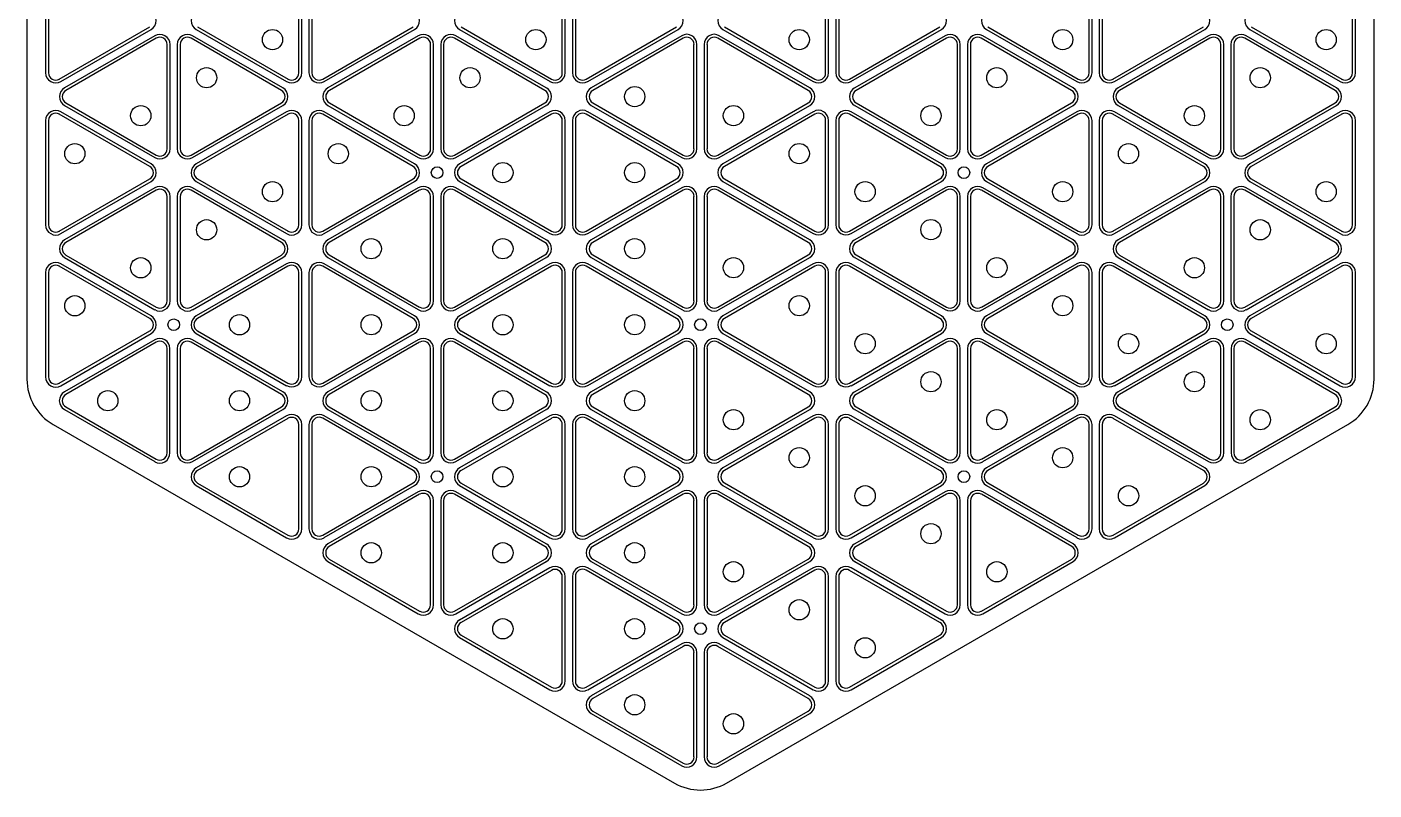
# Model space of a CAD drawing. Extents: x -11.6 to 11.6, y -13.3 to 13.3.
# Drawn here: x -11.62 to 11.62, y -13.28 to -0.11 of the extents above; entities that cross this region are included whole.
import ezdxf

# ---------------------------------------------------------------- set-up
doc = ezdxf.new("R2010")
doc.units = 0
doc.header["$MEASUREMENT"] = 0
doc.layers.get('0').update_dxf_attribs({"linetype": 'CONTINUOUS'})

msp = doc.modelspace()

# ---------------------------------------------------------------- linework, layer by layer
at = {"color": 7, "linetype": 'CONTINUOUS'}
for p, q in [((-11.625, 6.192), (-11.625, -6.192)), ((11.625, -6.192), (11.625, 6.192)), ((-11.303, 0.901), (-11.303, -0.901)), ((-11.253, 0.901), (-11.253, -0.901)), ((-6.932, -0.901), (-6.932, 0.901)), ((-6.882, -0.901), (-6.882, 0.901)), ((-6.757, 0.901), (-6.757, -0.901)), ((-6.707, 0.901), (-6.707, -0.901)), ((-2.385, -0.901), (-2.385, 0.901)), ((-2.335, -0.901), (-2.335, 0.901)), ((-2.21, 0.901), (-2.21, -0.901)), ((-2.16, 0.901), (-2.16, -0.901)), ((2.16, -0.901), (2.16, 0.901)), ((2.21, -0.901), (2.21, 0.901)), ((2.335, 0.901), (2.335, -0.901)), ((2.385, 0.901), (2.385, -0.901)), ((6.707, -0.901), (6.707, 0.901)), ((6.757, -0.901), (6.757, 0.901)), ((6.882, 0.901), (6.882, -0.901)), ((6.932, 0.901), (6.932, -0.901)), ((11.253, -0.901), (11.253, 0.901)), ((11.303, -0.901), (11.303, 0.901)), ((-11.066, -1.009), (-9.506, -0.108)), ((-11.041, -1.052), (-9.481, -0.152)), ((-8.704, -0.152), (-7.144, -1.052)), ((-8.679, -0.108), (-7.119, -1.009)), ((-6.519, -1.009), (-4.959, -0.108)), ((-6.494, -1.052), (-4.934, -0.152)), ((-4.157, -0.152), (-2.597, -1.052)), ((-4.132, -0.108), (-2.572, -1.009)), ((-1.972, -1.009), (-0.412, -0.108)), ((-1.947, -1.052), (-0.388, -0.152)), ((0.388, -0.152), (1.947, -1.052)), ((0.412, -0.108), (1.972, -1.009)), ((2.572, -1.009), (4.132, -0.108)), ((2.597, -1.052), (4.157, -0.152)), ((4.934, -0.152), (6.494, -1.052)), ((4.959, -0.108), (6.519, -1.009)), ((7.119, -1.009), (8.679, -0.108)), ((7.144, -1.052), (8.704, -0.152)), ((9.481, -0.152), (11.041, -1.052)), ((9.506, -0.108), (11.066, -1.009)), ((-9.417, -0.26), (-10.977, -1.161)), ((-9.392, -0.304), (-10.952, -1.204)), ((-9.205, -2.213), (-9.205, -0.412)), ((-9.155, -2.213), (-9.155, -0.412)), ((-9.03, -0.412), (-9.03, -2.213)), ((-8.98, -0.412), (-8.98, -2.213)), ((-7.232, -1.204), (-8.792, -0.304)), ((-7.207, -1.161), (-8.767, -0.26)), ((-4.871, -0.26), (-6.431, -1.161)), ((-4.846, -0.304), (-6.406, -1.204)), ((-4.658, -2.213), (-4.658, -0.412)), ((-4.608, -2.213), (-4.608, -0.412)), ((-4.483, -0.412), (-4.483, -2.213)), ((-4.433, -0.412), (-4.433, -2.213)), ((-2.686, -1.204), (-4.246, -0.304)), ((-2.661, -1.161), (-4.221, -0.26)), ((-0.325, -0.26), (-1.885, -1.16)), ((-0.3, -0.303), (-1.86, -1.204)), ((-0.113, -2.213), (-0.113, -0.411)), ((-0.062, -2.213), (-0.062, -0.411)), ((0.062, -0.411), (0.062, -2.213)), ((0.113, -0.411), (0.113, -2.213)), ((1.86, -1.204), (0.3, -0.303)), ((1.885, -1.16), (0.325, -0.26)), ((4.221, -0.26), (2.661, -1.161)), ((4.246, -0.304), (2.686, -1.204)), ((4.433, -2.213), (4.433, -0.412)), ((4.483, -2.213), (4.483, -0.412)), ((4.608, -0.412), (4.608, -2.213)), ((4.658, -0.412), (4.658, -2.213)), ((6.406, -1.204), (4.846, -0.304)), ((6.431, -1.161), (4.871, -0.26)), ((8.767, -0.26), (7.207, -1.161)), ((8.792, -0.304), (7.232, -1.204)), ((8.98, -2.213), (8.98, -0.412)), ((9.03, -2.213), (9.03, -0.412)), ((9.155, -0.412), (9.155, -2.213)), ((9.205, -0.412), (9.205, -2.213)), ((10.952, -1.204), (9.392, -0.304)), ((10.977, -1.161), (9.417, -0.26)), ((-9.506, -2.517), (-11.066, -1.616)), ((-9.481, -2.473), (-11.041, -1.573)), ((-10.977, -1.464), (-9.417, -2.365)), ((-10.952, -1.421), (-9.392, -2.321)), ((-8.792, -2.321), (-7.232, -1.421)), ((-8.767, -2.365), (-7.207, -1.464)), ((-7.144, -1.573), (-8.704, -2.473)), ((-7.119, -1.616), (-8.679, -2.517)), ((-4.959, -2.517), (-6.519, -1.616)), ((-4.934, -2.473), (-6.494, -1.573)), ((-6.431, -1.464), (-4.871, -2.365)), ((-6.406, -1.421), (-4.846, -2.321)), ((-4.246, -2.321), (-2.686, -1.421)), ((-4.221, -2.365), (-2.661, -1.464)), ((-2.598, -1.572), (-4.158, -2.473)), ((-2.573, -1.616), (-4.133, -2.516)), ((-0.412, -2.516), (-1.972, -1.615)), ((-0.388, -2.472), (-1.947, -1.572)), ((-1.885, -1.464), (-0.325, -2.364)), ((-1.86, -1.42), (-0.3, -2.321)), ((0.3, -2.321), (1.86, -1.42)), ((0.325, -2.364), (1.885, -1.464)), ((1.947, -1.572), (0.388, -2.472)), ((1.972, -1.615), (0.412, -2.516)), ((4.133, -2.516), (2.573, -1.616)), ((4.158, -2.473), (2.598, -1.572)), ((2.661, -1.464), (4.221, -2.365)), ((2.686, -1.421), (4.246, -2.321)), ((4.846, -2.321), (6.406, -1.421)), ((4.871, -2.365), (6.431, -1.464)), ((6.494, -1.573), (4.934, -2.473)), ((6.519, -1.616), (4.959, -2.517)), ((8.679, -2.517), (7.119, -1.616)), ((8.704, -2.473), (7.144, -1.573)), ((7.207, -1.464), (8.767, -2.365)), ((7.232, -1.421), (8.792, -2.321)), ((9.392, -2.321), (10.952, -1.421)), ((9.417, -2.365), (10.977, -1.464)), ((11.041, -1.573), (9.481, -2.473)), ((11.066, -1.616), (9.506, -2.517)), ((-11.303, -1.724), (-11.303, -3.526)), ((-11.253, -1.724), (-11.253, -3.526)), ((-6.932, -3.526), (-6.932, -1.724)), ((-6.882, -3.526), (-6.882, -1.724)), ((-6.757, -1.724), (-6.757, -3.526)), ((-6.707, -1.724), (-6.707, -3.526)), ((-2.386, -3.525), (-2.386, -1.724)), ((-2.336, -3.525), (-2.336, -1.724)), ((-2.21, -1.723), (-2.21, -3.525)), ((-2.16, -1.723), (-2.16, -3.525)), ((2.16, -3.525), (2.16, -1.723)), ((2.21, -3.525), (2.21, -1.723)), ((2.336, -1.724), (2.336, -3.525)), ((2.386, -1.724), (2.386, -3.525)), ((6.707, -3.526), (6.707, -1.724)), ((6.757, -3.526), (6.757, -1.724)), ((6.882, -1.724), (6.882, -3.526)), ((6.932, -1.724), (6.932, -3.526)), ((11.253, -3.526), (11.253, -1.724)), ((11.303, -3.526), (11.303, -1.724)), ((-11.066, -3.634), (-9.506, -2.733)), ((-11.041, -3.677), (-9.481, -2.777)), ((-8.704, -2.777), (-7.144, -3.677)), ((-8.679, -2.733), (-7.119, -3.634)), ((-6.519, -3.634), (-4.959, -2.733)), ((-6.494, -3.677), (-4.934, -2.777)), ((-4.158, -2.776), (-2.598, -3.677)), ((-4.133, -2.733), (-2.573, -3.633)), ((-1.972, -3.633), (-0.412, -2.732)), ((-1.947, -3.676), (-0.388, -2.776)), ((0.388, -2.776), (1.947, -3.676)), ((0.412, -2.732), (1.972, -3.633)), ((2.573, -3.633), (4.133, -2.733)), ((2.598, -3.677), (4.158, -2.776)), ((4.934, -2.777), (6.494, -3.677)), ((4.959, -2.733), (6.519, -3.634)), ((7.119, -3.634), (8.679, -2.733)), ((7.144, -3.677), (8.704, -2.777)), ((9.481, -2.777), (11.041, -3.677)), ((9.506, -2.733), (11.066, -3.634)), ((-9.417, -2.885), (-10.977, -3.786)), ((-9.392, -2.929), (-10.952, -3.829)), ((-7.232, -3.829), (-8.792, -2.929)), ((-7.207, -3.786), (-8.767, -2.885)), ((-4.872, -2.885), (-6.432, -3.785)), ((-4.847, -2.928), (-6.407, -3.829)), ((-2.686, -3.828), (-4.246, -2.928)), ((-2.661, -3.785), (-4.221, -2.884)), ((-0.325, -2.885), (-1.885, -3.785)), ((-0.3, -2.928), (-1.86, -3.829)), ((1.86, -3.829), (0.3, -2.928)), ((1.885, -3.785), (0.325, -2.885)), ((4.221, -2.884), (2.661, -3.785)), ((4.246, -2.928), (2.686, -3.828)), ((6.407, -3.829), (4.847, -2.928)), ((6.432, -3.785), (4.872, -2.885)), ((8.767, -2.885), (7.207, -3.786)), ((8.792, -2.929), (7.232, -3.829)), ((10.952, -3.829), (9.392, -2.929)), ((10.977, -3.786), (9.417, -2.885)), ((-9.205, -4.838), (-9.205, -3.037)), ((-9.155, -4.838), (-9.155, -3.037)), ((-9.03, -3.037), (-9.03, -4.838)), ((-8.98, -3.037), (-8.98, -4.838)), ((-4.659, -4.838), (-4.659, -3.036)), ((-4.609, -4.838), (-4.609, -3.036)), ((-4.483, -3.036), (-4.483, -4.837)), ((-4.433, -3.036), (-4.433, -4.837)), ((-0.113, -4.838), (-0.113, -3.036)), ((-0.062, -4.838), (-0.062, -3.036)), ((0.062, -3.036), (0.062, -4.838)), ((0.113, -3.036), (0.113, -4.838)), ((4.433, -4.837), (4.433, -3.036)), ((4.483, -4.837), (4.483, -3.036)), ((4.609, -3.036), (4.609, -4.838)), ((4.659, -3.036), (4.659, -4.838)), ((8.98, -4.838), (8.98, -3.037)), ((9.03, -4.838), (9.03, -3.037)), ((9.155, -3.037), (9.155, -4.838)), ((9.205, -3.037), (9.205, -4.838)), ((-10.977, -4.089), (-9.417, -4.99)), ((-10.952, -4.046), (-9.392, -4.946)), ((-8.792, -4.946), (-7.232, -4.046)), ((-8.767, -4.99), (-7.207, -4.089)), ((-6.432, -4.089), (-4.872, -4.989)), ((-6.407, -4.045), (-4.847, -4.946)), ((-4.246, -4.945), (-2.686, -4.045)), ((-4.221, -4.989), (-2.661, -4.088)), ((-1.885, -4.089), (-0.325, -4.989)), ((-1.86, -4.045), (-0.3, -4.946)), ((0.3, -4.946), (1.86, -4.045)), ((0.325, -4.989), (1.885, -4.089)), ((2.661, -4.088), (4.221, -4.989)), ((2.686, -4.045), (4.246, -4.945)), ((4.847, -4.946), (6.407, -4.045)), ((4.872, -4.989), (6.432, -4.089)), ((7.207, -4.089), (8.767, -4.99)), ((7.232, -4.046), (8.792, -4.946)), ((9.392, -4.946), (10.952, -4.046)), ((9.417, -4.99), (10.977, -4.089)), ((-11.303, -4.349), (-11.303, -6.151)), ((-11.253, -4.349), (-11.253, -6.151)), ((-9.506, -5.142), (-11.066, -4.241)), ((-9.481, -5.098), (-11.041, -4.198)), ((-7.145, -4.197), (-8.705, -5.098)), ((-7.12, -4.241), (-8.68, -5.141)), ((-6.932, -6.15), (-6.932, -4.349)), ((-6.882, -6.15), (-6.882, -4.349)), ((-6.757, -4.348), (-6.757, -6.15)), ((-6.707, -4.348), (-6.707, -6.15)), ((-4.959, -5.141), (-6.519, -4.24)), ((-4.934, -5.097), (-6.494, -4.197)), ((-2.598, -4.197), (-4.158, -5.098)), ((-2.573, -4.241), (-4.133, -5.141)), ((-2.386, -6.15), (-2.386, -4.349)), ((-2.336, -6.15), (-2.336, -4.349)), ((-2.21, -4.348), (-2.21, -6.15)), ((-2.16, -4.348), (-2.16, -6.15)), ((-0.412, -5.141), (-1.972, -4.24)), ((-0.388, -5.097), (-1.947, -4.197)), ((1.947, -4.197), (0.388, -5.097)), ((1.972, -4.24), (0.412, -5.141)), ((2.16, -6.15), (2.16, -4.348)), ((2.21, -6.15), (2.21, -4.348)), ((2.336, -4.349), (2.336, -6.15)), ((2.386, -4.349), (2.386, -6.15)), ((4.133, -5.141), (2.573, -4.241)), ((4.158, -5.098), (2.598, -4.197)), ((6.494, -4.197), (4.934, -5.097)), ((6.519, -4.24), (4.959, -5.141)), ((6.707, -6.15), (6.707, -4.348)), ((6.757, -6.15), (6.757, -4.348)), ((6.882, -4.349), (6.882, -6.15)), ((6.932, -4.349), (6.932, -6.15)), ((8.68, -5.141), (7.12, -4.241)), ((8.705, -5.098), (7.145, -4.197)), ((11.041, -4.198), (9.481, -5.098)), ((11.066, -4.241), (9.506, -5.142)), ((11.253, -6.151), (11.253, -4.349)), ((11.303, -6.151), (11.303, -4.349)), ((-11.066, -6.259), (-9.506, -5.358)), ((-11.041, -6.302), (-9.481, -5.402)), ((-9.418, -5.51), (-10.978, -6.41)), ((-9.393, -5.553), (-10.953, -6.454)), ((-7.232, -6.453), (-8.792, -5.553)), ((-7.207, -6.41), (-8.767, -5.509)), ((-8.705, -5.401), (-7.145, -6.302)), ((-8.68, -5.358), (-7.12, -6.258)), ((-6.519, -6.258), (-4.959, -5.357)), ((-6.494, -6.301), (-4.934, -5.401)), ((-4.872, -5.51), (-6.432, -6.41)), ((-4.847, -5.553), (-6.407, -6.454)), ((-2.686, -6.453), (-4.246, -5.553)), ((-2.661, -6.41), (-4.221, -5.509)), ((-4.158, -5.401), (-2.598, -6.302)), ((-4.133, -5.358), (-2.573, -6.258)), ((-1.972, -6.258), (-0.412, -5.357)), ((-1.947, -6.301), (-0.388, -5.401)), ((-0.325, -5.51), (-1.885, -6.41)), ((-0.3, -5.553), (-1.86, -6.454)), ((1.86, -6.454), (0.3, -5.553)), ((1.885, -6.41), (0.325, -5.51)), ((0.388, -5.401), (1.947, -6.301)), ((0.412, -5.357), (1.972, -6.258)), ((2.573, -6.258), (4.133, -5.358)), ((2.598, -6.302), (4.158, -5.401)), ((4.221, -5.509), (2.661, -6.41)), ((4.246, -5.553), (2.686, -6.453)), ((6.407, -6.454), (4.847, -5.553)), ((6.432, -6.41), (4.872, -5.51)), ((4.934, -5.401), (6.494, -6.301)), ((4.959, -5.357), (6.519, -6.258)), ((7.12, -6.258), (8.68, -5.358)), ((7.145, -6.302), (8.705, -5.401)), ((8.767, -5.509), (7.207, -6.41)), ((8.792, -5.553), (7.232, -6.453)), ((10.953, -6.454), (9.393, -5.553)), ((10.978, -6.41), (9.418, -5.51)), ((9.481, -5.402), (11.041, -6.302)), ((9.506, -5.358), (11.066, -6.259)), ((-9.206, -7.463), (-9.206, -5.661)), ((-9.156, -7.463), (-9.156, -5.661)), ((-9.03, -5.661), (-9.03, -7.462)), ((-8.98, -5.661), (-8.98, -7.462)), ((-4.659, -7.463), (-4.659, -5.661)), ((-4.609, -7.463), (-4.609, -5.661)), ((-4.483, -5.661), (-4.483, -7.462)), ((-4.433, -5.661), (-4.433, -7.462)), ((-0.113, -7.463), (-0.113, -5.661)), ((-0.062, -7.463), (-0.062, -5.661)), ((0.062, -5.661), (0.062, -7.463)), ((0.113, -5.661), (0.113, -7.463)), ((4.433, -7.462), (4.433, -5.661)), ((4.483, -7.462), (4.483, -5.661)), ((4.609, -5.661), (4.609, -7.463)), ((4.659, -5.661), (4.659, -7.463)), ((8.98, -7.462), (8.98, -5.661)), ((9.03, -7.462), (9.03, -5.661)), ((9.156, -5.661), (9.156, -7.463)), ((9.206, -5.661), (9.206, -7.463)), ((-10.978, -6.714), (-9.418, -7.614)), ((-10.953, -6.67), (-9.393, -7.571)), ((-8.792, -7.57), (-7.232, -6.67)), ((-8.767, -7.614), (-7.207, -6.713)), ((-6.432, -6.714), (-4.872, -7.614)), ((-6.407, -6.67), (-4.847, -7.571)), ((-4.246, -7.57), (-2.686, -6.67)), ((-4.221, -7.614), (-2.661, -6.713)), ((-1.885, -6.714), (-0.325, -7.614)), ((-1.86, -6.67), (-0.3, -7.571)), ((0.3, -7.571), (1.86, -6.67)), ((0.325, -7.614), (1.885, -6.714)), ((2.661, -6.713), (4.221, -7.614)), ((2.686, -6.67), (4.246, -7.57)), ((4.847, -7.571), (6.407, -6.67)), ((4.872, -7.614), (6.432, -6.714)), ((7.207, -6.713), (8.767, -7.614)), ((7.232, -6.67), (8.792, -7.57)), ((9.393, -7.571), (10.953, -6.67)), ((9.418, -7.614), (10.978, -6.714)), ((-11.175, -6.972), (-0.45, -13.164)), ((-7.145, -6.822), (-8.705, -7.723)), ((-7.12, -6.866), (-8.68, -7.766)), ((-6.932, -8.775), (-6.932, -6.974)), ((-6.882, -8.775), (-6.882, -6.974)), ((-6.757, -6.973), (-6.757, -8.775)), ((-6.707, -6.973), (-6.707, -8.775)), ((-4.959, -7.766), (-6.519, -6.865)), ((-4.934, -7.722), (-6.494, -6.822)), ((-2.598, -6.822), (-4.158, -7.723)), ((-2.573, -6.866), (-4.133, -7.766)), ((-2.386, -8.775), (-2.386, -6.974)), ((-2.336, -8.775), (-2.336, -6.974)), ((-2.21, -6.973), (-2.21, -8.775)), ((-2.16, -6.973), (-2.16, -8.775)), ((-0.412, -7.766), (-1.972, -6.865)), ((-0.388, -7.722), (-1.947, -6.822)), ((1.947, -6.822), (0.388, -7.722)), ((1.972, -6.865), (0.412, -7.766)), ((0.45, -13.164), (11.175, -6.972)), ((2.16, -8.775), (2.16, -6.973)), ((2.21, -8.775), (2.21, -6.973)), ((2.336, -6.974), (2.336, -8.775)), ((2.386, -6.974), (2.386, -8.775)), ((4.133, -7.766), (2.573, -6.866)), ((4.158, -7.723), (2.598, -6.822)), ((6.494, -6.822), (4.934, -7.722)), ((6.519, -6.865), (4.959, -7.766)), ((6.707, -8.775), (6.707, -6.973)), ((6.757, -8.775), (6.757, -6.973)), ((6.882, -6.974), (6.882, -8.775)), ((6.932, -6.974), (6.932, -8.775)), ((8.68, -7.766), (7.12, -6.866)), ((8.705, -7.723), (7.145, -6.822)), ((-8.705, -8.026), (-7.145, -8.927)), ((-8.68, -7.983), (-7.12, -8.883)), ((-6.519, -8.883), (-4.959, -7.982)), ((-6.494, -8.926), (-4.934, -8.026)), ((-4.872, -8.135), (-6.432, -9.035)), ((-2.661, -9.035), (-4.221, -8.134)), ((-4.158, -8.026), (-2.598, -8.927)), ((-4.133, -7.983), (-2.573, -8.883)), ((-1.972, -8.883), (-0.412, -7.982)), ((-1.947, -8.926), (-0.388, -8.026)), ((-0.325, -8.135), (-1.885, -9.035)), ((1.885, -9.035), (0.325, -8.135)), ((0.388, -8.026), (1.947, -8.926)), ((0.412, -7.982), (1.972, -8.883)), ((2.573, -8.883), (4.133, -7.983)), ((2.598, -8.927), (4.158, -8.026)), ((4.221, -8.134), (2.661, -9.035)), ((6.432, -9.035), (4.872, -8.135)), ((4.934, -8.026), (6.494, -8.926)), ((4.959, -7.982), (6.519, -8.883)), ((7.12, -8.883), (8.68, -7.983)), ((7.145, -8.927), (8.705, -8.026)), ((-4.847, -8.178), (-6.407, -9.079)), ((-4.659, -10.088), (-4.659, -8.286)), ((-4.609, -10.088), (-4.609, -8.286)), ((-4.483, -8.286), (-4.483, -10.087)), ((-4.433, -8.286), (-4.433, -10.087)), ((-2.686, -9.078), (-4.246, -8.178)), ((-0.3, -8.178), (-1.86, -9.079)), ((-0.113, -10.088), (-0.113, -8.286)), ((-0.062, -10.088), (-0.062, -8.286)), ((0.062, -8.286), (0.062, -10.088)), ((0.113, -8.286), (0.113, -10.088)), ((1.86, -9.079), (0.3, -8.178)), ((4.246, -8.178), (2.686, -9.078)), ((4.433, -10.087), (4.433, -8.286)), ((4.483, -10.087), (4.483, -8.286)), ((4.609, -8.286), (4.609, -10.088)), ((4.659, -8.286), (4.659, -10.088)), ((6.407, -9.079), (4.847, -8.178)), ((-6.407, -9.295), (-4.847, -10.196)), ((-4.246, -10.195), (-2.686, -9.295)), ((-1.86, -9.295), (-0.3, -10.196)), ((0.3, -10.196), (1.86, -9.295)), ((2.686, -9.295), (4.246, -10.195)), ((4.847, -10.196), (6.407, -9.295)), ((-6.432, -9.339), (-4.872, -10.239)), ((-4.221, -10.239), (-2.661, -9.338)), ((-2.598, -9.447), (-4.158, -10.348)), ((-2.573, -9.491), (-4.133, -10.391)), ((-0.412, -10.391), (-1.972, -9.49)), ((-0.388, -10.347), (-1.947, -9.447)), ((-1.885, -9.339), (-0.325, -10.239)), ((0.325, -10.239), (1.885, -9.339)), ((1.947, -9.447), (0.388, -10.347)), ((1.972, -9.49), (0.412, -10.391)), ((4.133, -10.391), (2.573, -9.491)), ((4.158, -10.348), (2.598, -9.447)), ((2.661, -9.338), (4.221, -10.239)), ((4.872, -10.239), (6.432, -9.339)), ((-2.386, -11.4), (-2.386, -9.599)), ((-2.336, -11.4), (-2.336, -9.599)), ((-2.21, -9.598), (-2.21, -11.4)), ((-2.16, -9.598), (-2.16, -11.4)), ((2.16, -11.4), (2.16, -9.598)), ((2.21, -11.4), (2.21, -9.598)), ((2.336, -9.599), (2.336, -11.4)), ((2.386, -9.599), (2.386, -11.4)), ((-4.158, -10.651), (-2.598, -11.552)), ((-4.133, -10.608), (-2.573, -11.508)), ((-1.972, -11.508), (-0.412, -10.607)), ((-1.947, -11.551), (-0.388, -10.651)), ((0.388, -10.651), (1.947, -11.551)), ((0.412, -10.607), (1.972, -11.508)), ((2.573, -11.508), (4.133, -10.608)), ((2.598, -11.552), (4.158, -10.651)), ((-0.325, -10.76), (-1.885, -11.66)), ((-0.3, -10.803), (-1.86, -11.704)), ((-0.113, -12.713), (-0.113, -10.911)), ((-0.062, -12.713), (-0.062, -10.911)), ((0.062, -10.911), (0.062, -12.713)), ((0.113, -10.911), (0.113, -12.713)), ((1.86, -11.704), (0.3, -10.803)), ((1.885, -11.66), (0.325, -10.76)), ((-1.885, -11.964), (-0.325, -12.864)), ((-1.86, -11.92), (-0.3, -12.821)), ((0.3, -12.821), (1.86, -11.92)), ((0.325, -12.864), (1.885, -11.964))]:
    msp.add_line(p, q, dxfattribs=at)
for centre, radius in [((-7.387, -0.328), 0.175), ((-2.841, -0.328), 0.175), ((1.704, -0.328), 0.175), ((6.251, -0.328), 0.175), ((10.798, -0.328), 0.175), ((-8.524, -0.985), 0.175), ((-3.978, -0.985), 0.175), ((5.114, -0.985), 0.175), ((9.661, -0.985), 0.175), ((-1.136, -1.312), 0.175), ((-9.661, -1.641), 0.175), ((-5.114, -1.641), 0.175), ((0.568, -1.64), 0.175), ((3.978, -1.641), 0.175), ((8.524, -1.641), 0.175), ((-10.798, -2.297), 0.175), ((-6.251, -2.297), 0.175), ((1.704, -2.296), 0.175), ((7.387, -2.297), 0.175), ((-4.546, -2.624), 0.1), ((-3.41, -2.624), 0.175), ((-1.136, -2.624), 0.175), ((4.546, -2.624), 0.101), ((-7.387, -2.953), 0.175), ((2.841, -2.953), 0.175), ((6.251, -2.953), 0.175), ((10.798, -2.953), 0.175), ((-8.524, -3.61), 0.175), ((3.978, -3.608), 0.175), ((9.661, -3.61), 0.175), ((-5.683, -3.937), 0.175), ((-3.41, -3.937), 0.175), ((-1.136, -3.937), 0.175), ((-9.661, -4.266), 0.175), ((0.568, -4.265), 0.175), ((5.115, -4.265), 0.175), ((8.524, -4.266), 0.175), ((-10.798, -4.922), 0.175), ((1.704, -4.921), 0.175), ((6.251, -4.921), 0.175), ((-7.956, -5.25), 0.175), ((-5.683, -5.249), 0.175), ((-3.41, -5.25), 0.175), ((-1.136, -5.249), 0.175), ((-9.092, -5.249), 0.1), ((0, -5.249), 0.101), ((9.092, -5.249), 0.1), ((2.841, -5.577), 0.175), ((7.388, -5.577), 0.175), ((10.798, -5.578), 0.175), ((3.978, -6.234), 0.175), ((8.524, -6.234), 0.175), ((-10.229, -6.562), 0.175), ((-7.956, -6.561), 0.175), ((-5.683, -6.562), 0.175), ((-3.41, -6.561), 0.175), ((-1.136, -6.562), 0.175), ((0.568, -6.89), 0.175), ((5.115, -6.89), 0.175), ((9.661, -6.89), 0.175), ((1.704, -7.546), 0.175), ((6.251, -7.546), 0.175), ((-7.956, -7.875), 0.175), ((-5.683, -7.874), 0.175), ((-4.546, -7.873), 0.101), ((-3.41, -7.875), 0.175), ((-1.136, -7.874), 0.175), ((4.546, -7.873), 0.101), ((2.841, -8.203), 0.175), ((7.388, -8.203), 0.175), ((3.978, -8.858), 0.175), ((-5.683, -9.187), 0.175), ((-3.41, -9.187), 0.175), ((-1.136, -9.187), 0.175), ((0.568, -9.515), 0.175), ((5.115, -9.515), 0.175), ((1.704, -10.171), 0.175), ((-3.41, -10.499), 0.175), ((-1.136, -10.499), 0.175), ((0, -10.498), 0.101), ((2.841, -10.828), 0.175), ((-1.136, -11.812), 0.175), ((0.568, -12.14), 0.175)]:
    msp.add_circle(centre, radius, dxfattribs=at)
for centre, radius, start, end in [((-9.568, 0), 0.175, 300, 60), ((-8.617, 0), 0.175, 120, 240), ((-5.022, 0), 0.175, 300, 60), ((-4.07, 0), 0.175, 120, 240), ((-0.475, 0), 0.175, 300, 60), ((0.475, 0), 0.175, 120, 240), ((4.07, 0), 0.175, 300, 60), ((5.022, 0), 0.175, 120, 240), ((8.617, 0), 0.175, 300, 60), ((9.568, 0), 0.175, 120, 240), ((-9.33, -0.412), 0.175, 0, 120), ((-9.33, -0.412), 0.125, 0, 120), ((-8.855, -0.412), 0.175, 60, 180), ((-8.855, -0.412), 0.125, 60, 180), ((-4.783, -0.412), 0.175, 0, 120), ((-4.783, -0.412), 0.125, 0, 120), ((-4.308, -0.412), 0.175, 60, 180), ((-4.308, -0.412), 0.125, 60, 180), ((-0.237, -0.411), 0.175, 0, 120), ((-0.237, -0.411), 0.125, 0, 120), ((0.237, -0.411), 0.175, 60, 180), ((0.237, -0.411), 0.125, 60, 180), ((4.308, -0.412), 0.175, 0, 120), ((4.308, -0.412), 0.125, 0, 120), ((4.783, -0.412), 0.175, 60, 180), ((4.783, -0.412), 0.125, 60, 180), ((8.855, -0.412), 0.175, 0, 120), ((8.855, -0.412), 0.125, 0, 120), ((9.33, -0.412), 0.175, 60, 180), ((9.33, -0.412), 0.125, 60, 180), ((-11.128, -0.901), 0.175, 180, 300), ((-11.128, -0.901), 0.125, 180, 300), ((-7.057, -0.901), 0.175, 240, 0), ((-7.057, -0.901), 0.125, 240, 0), ((-6.582, -0.901), 0.175, 180, 300), ((-6.582, -0.901), 0.125, 180, 300), ((-2.51, -0.901), 0.175, 240, 0), ((-2.51, -0.901), 0.125, 240, 0), ((-2.035, -0.901), 0.175, 180, 300), ((-2.035, -0.901), 0.125, 180, 300), ((2.035, -0.901), 0.175, 240, 0), ((2.035, -0.901), 0.125, 240, 0), ((2.51, -0.901), 0.175, 180, 300), ((2.51, -0.901), 0.125, 180, 300), ((6.582, -0.901), 0.175, 240, 0), ((6.582, -0.901), 0.125, 240, 0), ((7.057, -0.901), 0.175, 180, 300), ((7.057, -0.901), 0.125, 180, 300), ((11.128, -0.901), 0.175, 240, 0), ((11.128, -0.901), 0.125, 240, 0), ((-10.89, -1.312), 0.175, 120, 240), ((-7.295, -1.312), 0.175, 300, 60), ((-6.343, -1.312), 0.175, 120, 240), ((-2.748, -1.312), 0.175, 300, 60), ((-1.797, -1.312), 0.175, 120, 240), ((1.797, -1.312), 0.175, 300, 60), ((2.748, -1.312), 0.175, 120, 240), ((6.343, -1.312), 0.175, 300, 60), ((7.295, -1.312), 0.175, 120, 240), ((10.89, -1.312), 0.175, 300, 60), ((-10.89, -1.312), 0.125, 120, 240), ((-7.295, -1.312), 0.125, 300, 60), ((-6.343, -1.312), 0.125, 120, 240), ((-2.748, -1.312), 0.125, 300, 60), ((-1.797, -1.312), 0.125, 120, 240), ((1.797, -1.312), 0.125, 300, 60), ((2.748, -1.312), 0.125, 120, 240), ((6.343, -1.312), 0.125, 300, 60), ((7.295, -1.312), 0.125, 120, 240), ((10.89, -1.312), 0.125, 300, 60), ((-11.128, -1.724), 0.175, 60, 180), ((-11.128, -1.724), 0.125, 60, 180), ((-7.057, -1.724), 0.175, 0, 120), ((-7.057, -1.724), 0.125, 360, 120), ((-6.582, -1.724), 0.175, 60, 180), ((-6.582, -1.724), 0.125, 60, 180), ((-2.511, -1.724), 0.175, 0, 120), ((-2.511, -1.724), 0.125, 0, 120), ((-2.035, -1.723), 0.175, 60, 180), ((-2.035, -1.723), 0.125, 60, 180), ((2.035, -1.723), 0.175, 0, 120), ((2.035, -1.723), 0.125, 0, 120), ((2.511, -1.724), 0.175, 60, 180), ((2.511, -1.724), 0.125, 60, 180), ((6.582, -1.724), 0.175, 0, 120), ((6.582, -1.724), 0.125, 0, 120), ((7.057, -1.724), 0.175, 60, 180), ((7.057, -1.724), 0.125, 60, 180), ((11.128, -1.724), 0.175, 0, 120), ((11.128, -1.724), 0.125, 0, 120), ((-9.33, -2.213), 0.175, 240, 0), ((-9.33, -2.213), 0.125, 240, 0), ((-8.855, -2.213), 0.175, 180, 300), ((-8.855, -2.213), 0.125, 180, 300), ((-4.783, -2.213), 0.175, 240, 0), ((-4.783, -2.213), 0.125, 240, 0), ((-4.308, -2.213), 0.175, 180, 300), ((-4.308, -2.213), 0.125, 180, 300), ((-0.237, -2.213), 0.175, 240, 0), ((-0.237, -2.213), 0.125, 240, 0), ((0.237, -2.213), 0.175, 180, 300), ((0.237, -2.213), 0.125, 180, 300), ((4.308, -2.213), 0.175, 240, 0), ((4.308, -2.213), 0.125, 240, 0), ((4.783, -2.213), 0.175, 180, 300), ((4.783, -2.213), 0.125, 180, 300), ((8.855, -2.213), 0.175, 240, 0), ((8.855, -2.213), 0.125, 240, 0), ((9.33, -2.213), 0.175, 180, 300), ((9.33, -2.213), 0.125, 180, 300), ((-9.568, -2.625), 0.125, 300, 60), ((-9.568, -2.625), 0.175, 300, 60), ((-8.617, -2.625), 0.175, 120, 240), ((-8.617, -2.625), 0.125, 120, 240), ((-5.022, -2.625), 0.125, 300, 60), ((-5.022, -2.625), 0.175, 300, 60), ((-4.071, -2.624), 0.175, 120, 240), ((-4.071, -2.624), 0.125, 120, 240), ((-0.475, -2.624), 0.125, 300, 60), ((-0.475, -2.624), 0.175, 300, 60), ((0.475, -2.624), 0.175, 120, 240), ((0.475, -2.624), 0.125, 120, 240), ((4.071, -2.624), 0.125, 300, 60), ((4.071, -2.624), 0.175, 300, 60), ((5.022, -2.625), 0.175, 120, 240), ((5.022, -2.625), 0.125, 120, 240), ((8.617, -2.625), 0.125, 300, 60), ((8.617, -2.625), 0.175, 300, 60), ((9.568, -2.625), 0.175, 120, 240), ((9.568, -2.625), 0.125, 120, 240), ((-9.33, -3.037), 0.175, 0, 120), ((-9.33, -3.037), 0.125, 0, 120), ((-8.855, -3.037), 0.175, 60, 180), ((-8.855, -3.037), 0.125, 60, 180), ((-4.784, -3.036), 0.175, 0, 120), ((-4.784, -3.036), 0.125, 0, 120), ((-4.308, -3.036), 0.175, 60, 180), ((-4.308, -3.036), 0.125, 60, 180), ((-0.237, -3.036), 0.175, 0, 120), ((-0.237, -3.036), 0.125, 0, 120), ((0.237, -3.036), 0.175, 60, 180), ((0.237, -3.036), 0.125, 60, 180), ((4.308, -3.036), 0.175, 0, 120), ((4.308, -3.036), 0.125, 0, 120), ((4.784, -3.036), 0.175, 60, 180), ((4.784, -3.036), 0.125, 60, 180), ((8.855, -3.037), 0.175, 0, 120), ((8.855, -3.037), 0.125, 0, 120), ((9.33, -3.037), 0.175, 60, 180), ((9.33, -3.037), 0.125, 60, 180), ((-11.128, -3.526), 0.175, 180, 300), ((-11.128, -3.526), 0.125, 180, 300), ((-7.057, -3.526), 0.175, 240, 0), ((-7.057, -3.526), 0.125, 240, 0), ((-6.582, -3.526), 0.175, 180, 300), ((-6.582, -3.526), 0.125, 180, 300), ((-2.511, -3.525), 0.175, 240, 0), ((-2.511, -3.525), 0.125, 240, 0), ((-2.035, -3.525), 0.175, 180, 300), ((-2.035, -3.525), 0.125, 180, 300), ((2.035, -3.525), 0.175, 240, 0), ((2.035, -3.525), 0.125, 240, 0), ((2.511, -3.525), 0.175, 180, 300), ((2.511, -3.525), 0.125, 180, 300), ((6.582, -3.526), 0.175, 240, 0), ((6.582, -3.526), 0.125, 240, 0), ((7.057, -3.526), 0.175, 180, 300), ((7.057, -3.526), 0.125, 180, 300), ((11.128, -3.526), 0.175, 240, 0), ((11.128, -3.526), 0.125, 240, 0), ((-10.89, -3.938), 0.175, 120, 240), ((-10.89, -3.938), 0.125, 120, 240), ((-7.295, -3.938), 0.125, 300, 60), ((-7.295, -3.938), 0.175, 300, 60), ((-6.344, -3.937), 0.175, 120, 240), ((-6.344, -3.937), 0.125, 120, 240), ((-2.748, -3.937), 0.125, 300, 60), ((-2.748, -3.937), 0.175, 300, 60), ((-1.797, -3.937), 0.175, 120, 240), ((-1.797, -3.937), 0.125, 120, 240), ((1.797, -3.937), 0.125, 300, 60), ((1.797, -3.937), 0.175, 300, 60), ((2.748, -3.937), 0.175, 120, 240), ((2.748, -3.937), 0.125, 120, 240), ((6.344, -3.937), 0.125, 300, 60), ((6.344, -3.937), 0.175, 300, 60), ((7.295, -3.938), 0.175, 120, 240), ((7.295, -3.938), 0.125, 120, 240), ((10.89, -3.938), 0.125, 300, 60), ((10.89, -3.938), 0.175, 300, 60), ((-11.128, -4.349), 0.175, 60, 180), ((-7.057, -4.349), 0.175, 0, 120), ((-6.582, -4.348), 0.175, 60, 180), ((-2.511, -4.349), 0.175, 0, 120), ((-2.035, -4.348), 0.175, 60, 180), ((2.035, -4.348), 0.175, 0, 120), ((2.511, -4.349), 0.175, 60, 180), ((6.582, -4.348), 0.175, 0, 120), ((7.057, -4.349), 0.175, 60, 180), ((11.128, -4.349), 0.175, 0, 120), ((-11.128, -4.349), 0.125, 60, 180), ((-7.057, -4.349), 0.125, 0, 120), ((-6.582, -4.348), 0.125, 60, 180), ((-2.511, -4.349), 0.125, 0, 120), ((-2.035, -4.348), 0.125, 60, 180), ((2.035, -4.348), 0.125, 0, 120), ((2.511, -4.349), 0.125, 60, 180), ((6.582, -4.348), 0.125, 0, 120), ((7.057, -4.349), 0.125, 60, 180), ((11.128, -4.349), 0.125, 0, 120), ((-9.33, -4.838), 0.175, 240, 0), ((-9.33, -4.838), 0.125, 240, 0), ((-8.855, -4.838), 0.175, 180, 300), ((-8.855, -4.838), 0.125, 180, 300), ((-4.784, -4.838), 0.175, 240, 0), ((-4.784, -4.838), 0.125, 240, 0), ((-4.308, -4.837), 0.175, 180, 300), ((-4.308, -4.837), 0.125, 180, 300), ((-0.237, -4.838), 0.175, 240, 0), ((-0.237, -4.838), 0.125, 240, 0), ((0.237, -4.838), 0.175, 180, 300), ((0.237, -4.838), 0.125, 180, 300), ((4.308, -4.837), 0.175, 240, 0), ((4.308, -4.837), 0.125, 240, 0), ((4.784, -4.838), 0.175, 180, 300), ((4.784, -4.838), 0.125, 180, 300), ((8.855, -4.838), 0.175, 240, 0), ((8.855, -4.838), 0.125, 240, 0), ((9.33, -4.838), 0.175, 180, 300), ((9.33, -4.838), 0.125, 180, 300), ((-9.568, -5.25), 0.175, 300, 60), ((-8.617, -5.25), 0.175, 120, 240), ((-5.022, -5.249), 0.175, 300, 60), ((-4.071, -5.25), 0.175, 120, 240), ((-0.475, -5.249), 0.175, 300, 60), ((0.475, -5.249), 0.175, 120, 240), ((4.071, -5.25), 0.175, 300, 60), ((5.022, -5.249), 0.175, 120, 240), ((8.617, -5.25), 0.175, 300, 60), ((9.568, -5.25), 0.175, 120, 240), ((-9.568, -5.25), 0.125, 300, 60), ((-8.617, -5.25), 0.125, 120, 240), ((-5.022, -5.249), 0.125, 300, 60), ((-4.071, -5.25), 0.125, 120, 240), ((-0.475, -5.249), 0.125, 300, 60), ((0.475, -5.249), 0.125, 120, 240), ((4.071, -5.25), 0.125, 300, 60), ((5.022, -5.249), 0.125, 120, 240), ((8.617, -5.25), 0.125, 300, 60), ((9.568, -5.25), 0.125, 120, 240), ((-9.331, -5.661), 0.175, 0, 120), ((-9.331, -5.661), 0.125, 0, 120), ((-8.855, -5.661), 0.175, 60, 180), ((-8.855, -5.661), 0.125, 60, 180), ((-4.784, -5.661), 0.175, 0, 120), ((-4.784, -5.661), 0.125, 0, 120), ((-4.308, -5.661), 0.175, 60, 180), ((-4.308, -5.661), 0.125, 60, 180), ((-0.237, -5.661), 0.175, 0, 120), ((-0.237, -5.661), 0.125, 0, 120), ((0.237, -5.661), 0.175, 60, 180), ((0.237, -5.661), 0.125, 60, 180), ((4.308, -5.661), 0.175, 0, 120), ((4.308, -5.661), 0.125, 0, 120), ((4.784, -5.661), 0.175, 60, 180), ((4.784, -5.661), 0.125, 60, 180), ((8.855, -5.661), 0.175, 0, 120), ((8.855, -5.661), 0.125, 0, 120), ((9.331, -5.661), 0.175, 60, 180), ((9.331, -5.661), 0.125, 60, 180), ((-10.725, -6.192), 0.9, 180, 240), ((-11.128, -6.151), 0.175, 180, 300), ((-11.128, -6.151), 0.125, 180, 300), ((-7.057, -6.15), 0.175, 240, 0), ((-7.057, -6.15), 0.125, 240, 0), ((-6.582, -6.15), 0.175, 180, 300), ((-6.582, -6.15), 0.125, 180, 300), ((-2.511, -6.15), 0.175, 240, 0), ((-2.511, -6.15), 0.125, 240, 0), ((-2.035, -6.15), 0.175, 180, 300), ((-2.035, -6.15), 0.125, 180, 300), ((2.035, -6.15), 0.175, 240, 0), ((2.035, -6.15), 0.125, 240, 0), ((2.511, -6.15), 0.175, 180, 300), ((2.511, -6.15), 0.125, 180, 300), ((6.582, -6.15), 0.175, 240, 0), ((6.582, -6.15), 0.125, 240, 0), ((7.057, -6.15), 0.175, 180, 300), ((7.057, -6.15), 0.125, 180, 300), ((11.128, -6.151), 0.175, 240, 0), ((11.128, -6.151), 0.125, 240, 0), ((10.725, -6.192), 0.9, 300, 0), ((-10.891, -6.562), 0.175, 120, 240), ((-10.891, -6.562), 0.125, 120, 240), ((-7.295, -6.561), 0.125, 300, 60), ((-7.295, -6.561), 0.175, 300, 60), ((-6.344, -6.562), 0.175, 120, 240), ((-6.344, -6.562), 0.125, 120, 240), ((-2.748, -6.561), 0.125, 300, 60), ((-2.748, -6.561), 0.175, 300, 60), ((-1.797, -6.562), 0.175, 120, 240), ((-1.797, -6.562), 0.125, 120, 240), ((1.797, -6.562), 0.125, 300, 60), ((1.797, -6.562), 0.175, 300, 60), ((2.748, -6.561), 0.175, 120, 240), ((2.748, -6.561), 0.125, 120, 240), ((6.344, -6.562), 0.125, 300, 60), ((6.344, -6.562), 0.175, 300, 60), ((7.295, -6.561), 0.175, 120, 240), ((7.295, -6.561), 0.125, 120, 240), ((10.891, -6.562), 0.125, 300, 60), ((10.891, -6.562), 0.175, 300, 60), ((-7.057, -6.974), 0.175, 0, 120), ((-7.057, -6.974), 0.125, 0, 120), ((-6.582, -6.973), 0.175, 60, 180), ((-6.582, -6.973), 0.125, 60, 180), ((-2.511, -6.974), 0.175, 0, 120), ((-2.511, -6.974), 0.125, 0, 120), ((-2.035, -6.973), 0.175, 60, 180), ((-2.035, -6.973), 0.125, 60, 180), ((2.035, -6.973), 0.175, 0, 120), ((2.035, -6.973), 0.125, 0, 120), ((2.511, -6.974), 0.175, 60, 180), ((2.511, -6.974), 0.125, 60, 180), ((6.582, -6.973), 0.175, 0, 120), ((6.582, -6.973), 0.125, 0, 120), ((7.057, -6.974), 0.175, 60, 180), ((7.057, -6.974), 0.125, 60, 180), ((-9.331, -7.463), 0.175, 240, 0), ((-9.331, -7.463), 0.125, 240, 0), ((-8.855, -7.462), 0.175, 180, 300), ((-8.855, -7.462), 0.125, 180, 300), ((-4.784, -7.463), 0.175, 240, 0), ((-4.784, -7.463), 0.125, 240, 0), ((-4.308, -7.462), 0.175, 180, 300), ((-4.308, -7.462), 0.125, 180, 300), ((-0.237, -7.463), 0.175, 240, 0), ((-0.237, -7.463), 0.125, 240, 0), ((0.237, -7.463), 0.175, 180, 300), ((0.237, -7.463), 0.125, 180, 300), ((4.308, -7.462), 0.175, 240, 0), ((4.308, -7.462), 0.125, 240, 0), ((4.784, -7.463), 0.175, 180, 300), ((4.784, -7.463), 0.125, 180, 300), ((8.855, -7.462), 0.175, 240, 0), ((8.855, -7.462), 0.125, 240, 0), ((9.331, -7.463), 0.175, 180, 300), ((9.331, -7.463), 0.125, 180, 300), ((-8.617, -7.875), 0.175, 120, 240), ((-8.617, -7.875), 0.125, 120, 240), ((-5.022, -7.874), 0.125, 300, 60), ((-5.022, -7.874), 0.175, 300, 60), ((-4.071, -7.875), 0.175, 120, 240), ((-4.071, -7.875), 0.125, 120, 240), ((-0.475, -7.874), 0.125, 300, 60), ((-0.475, -7.874), 0.175, 300, 60), ((0.475, -7.874), 0.175, 120, 240), ((0.475, -7.874), 0.125, 120, 240), ((4.071, -7.875), 0.125, 300, 60), ((4.071, -7.875), 0.175, 300, 60), ((5.022, -7.874), 0.175, 120, 240), ((5.022, -7.874), 0.125, 120, 240), ((8.617, -7.875), 0.125, 300, 60), ((8.617, -7.875), 0.175, 300, 60), ((-4.784, -8.286), 0.175, 0, 120), ((-4.308, -8.286), 0.175, 60, 180), ((-0.237, -8.286), 0.175, 0, 120), ((0.237, -8.286), 0.175, 60, 180), ((4.308, -8.286), 0.175, 0, 120), ((4.784, -8.286), 0.175, 60, 180), ((-4.784, -8.286), 0.125, 0, 120), ((-4.308, -8.286), 0.125, 60, 180), ((-0.237, -8.286), 0.125, 0, 120), ((0.237, -8.286), 0.125, 60, 180), ((4.308, -8.286), 0.125, 0, 120), ((4.784, -8.286), 0.125, 60, 180), ((-7.057, -8.775), 0.175, 240, 0), ((-7.057, -8.775), 0.125, 240, 0), ((-6.582, -8.775), 0.175, 180, 300), ((-6.582, -8.775), 0.125, 180, 300), ((-2.511, -8.775), 0.175, 240, 0), ((-2.511, -8.775), 0.125, 240, 0), ((-2.035, -8.775), 0.175, 180, 300), ((-2.035, -8.775), 0.125, 180, 300), ((2.035, -8.775), 0.175, 240, 0), ((2.035, -8.775), 0.125, 240, 0), ((2.511, -8.775), 0.175, 180, 300), ((2.511, -8.775), 0.125, 180, 300), ((6.582, -8.775), 0.175, 240, 0), ((6.582, -8.775), 0.125, 240, 0), ((7.057, -8.775), 0.175, 180, 300), ((7.057, -8.775), 0.125, 180, 300), ((-6.344, -9.187), 0.175, 120, 240), ((-2.748, -9.187), 0.175, 300, 60), ((-1.797, -9.187), 0.175, 120, 240), ((1.797, -9.187), 0.175, 300, 60), ((2.748, -9.187), 0.175, 120, 240), ((6.344, -9.187), 0.175, 300, 60), ((-6.344, -9.187), 0.125, 120, 240), ((-2.748, -9.187), 0.125, 300, 60), ((-1.797, -9.187), 0.125, 120, 240), ((1.797, -9.187), 0.125, 300, 60), ((2.748, -9.187), 0.125, 120, 240), ((6.344, -9.187), 0.125, 300, 60), ((-2.511, -9.599), 0.175, 0, 120), ((-2.511, -9.599), 0.125, 0, 120), ((-2.035, -9.598), 0.175, 60, 180), ((-2.035, -9.598), 0.125, 60, 180), ((2.035, -9.598), 0.175, 0, 120), ((2.035, -9.598), 0.125, 0, 120), ((2.511, -9.599), 0.175, 60, 180), ((2.511, -9.599), 0.125, 60, 180), ((-4.784, -10.088), 0.175, 240, 0), ((-4.784, -10.088), 0.125, 240, 0), ((-4.308, -10.087), 0.175, 180, 300), ((-4.308, -10.087), 0.125, 180, 300), ((-0.237, -10.088), 0.175, 240, 0), ((-0.237, -10.088), 0.125, 240, 0), ((0.237, -10.088), 0.175, 180, 300), ((0.237, -10.088), 0.125, 180, 300), ((4.308, -10.087), 0.175, 240, 0), ((4.308, -10.087), 0.125, 240, 0), ((4.784, -10.088), 0.175, 180, 300), ((4.784, -10.088), 0.125, 180, 300), ((-4.071, -10.499), 0.175, 120, 240), ((-4.071, -10.499), 0.125, 120, 240), ((-0.475, -10.499), 0.125, 300, 60), ((-0.475, -10.499), 0.175, 300, 60), ((0.475, -10.499), 0.175, 120, 240), ((0.475, -10.499), 0.125, 120, 240), ((4.071, -10.499), 0.125, 300, 60), ((4.071, -10.499), 0.175, 300, 60), ((-0.237, -10.911), 0.175, 0, 120), ((-0.237, -10.911), 0.125, 0, 120), ((0.237, -10.911), 0.175, 60, 180), ((0.237, -10.911), 0.125, 60, 180), ((-2.511, -11.4), 0.175, 240, 0), ((-2.511, -11.4), 0.125, 240, 0), ((-2.035, -11.4), 0.175, 180, 300), ((-2.035, -11.4), 0.125, 180, 300), ((2.035, -11.4), 0.175, 240, 0), ((2.035, -11.4), 0.125, 240, 0), ((2.511, -11.4), 0.175, 180, 300), ((2.511, -11.4), 0.125, 180, 300), ((-1.797, -11.812), 0.175, 120, 240), ((-1.797, -11.812), 0.125, 120, 240), ((1.797, -11.812), 0.125, 300, 60), ((1.797, -11.812), 0.175, 300, 60), ((-0.237, -12.713), 0.175, 240, 0), ((-0.237, -12.713), 0.125, 240, 0), ((0.237, -12.713), 0.175, 180, 300), ((0.237, -12.713), 0.125, 180, 300), ((0, -12.384), 0.9, 240, 300)]:
    msp.add_arc(centre, radius, start, end, dxfattribs=at)

doc.saveas('drawing.dxf')
